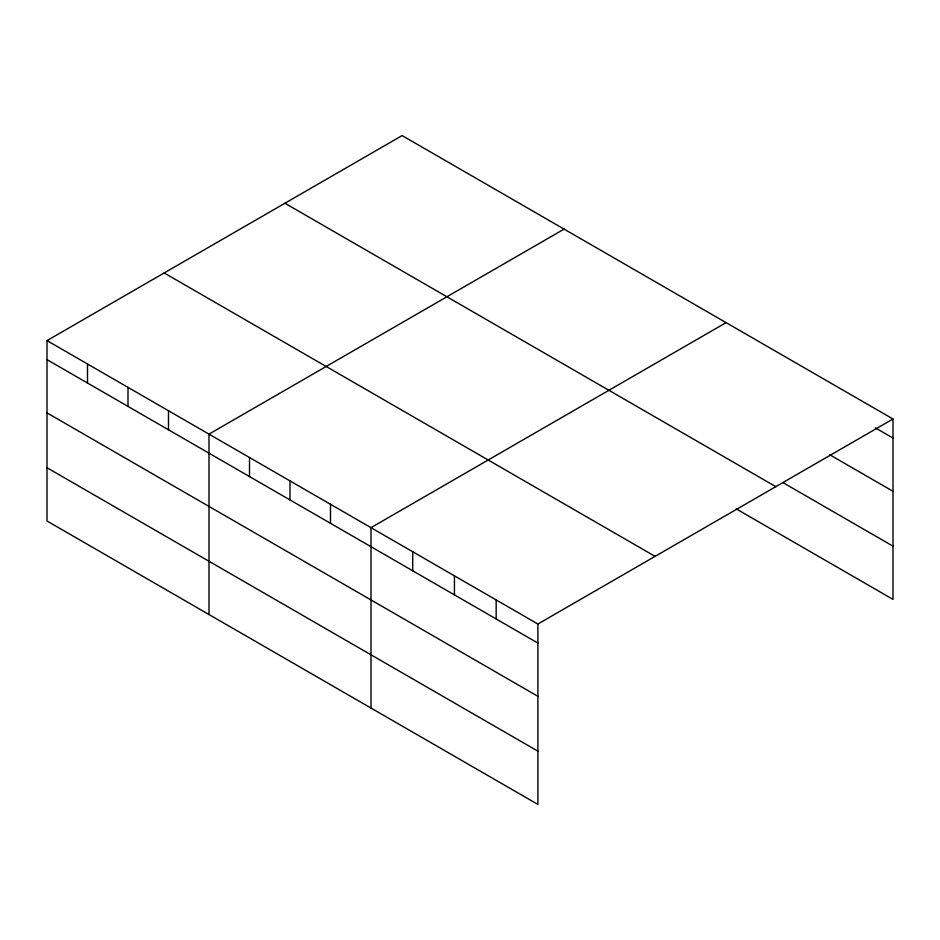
<?xml version="1.0" encoding="UTF-8"?>
<svg xmlns="http://www.w3.org/2000/svg" width="940" height="940" viewBox="0 0 940 940"><rect width="100%" height="100%" fill="white"/><g stroke="black" fill="none" stroke-linecap="round" stroke-linejoin="round"><path stroke-width="1.41" d="M47 340.609L537.891 624.019L537.891 804.417L47 520.995L47 340.609L402.109 135.583L893 419.005L893 599.391L736.208 508.869M564.094 229.113L208.997 434.127L208.997 614.525M726.091 322.643L370.995 527.657L370.995 708.055M537.891 624.019L893 419.005M875.293 427.818L893 438.04M829.773 454.784L893 491.291M782.996 482.631L893 546.152M284.914 203.24L775.817 486.662M164.183 272.953L655.086 556.363M47 359.644L537.891 643.054M47 412.883L537.891 696.305M47 467.744L537.891 751.166M496.167 599.932L496.167 618.966M454.443 575.844L454.443 594.879M412.719 551.745L412.719 570.78M330.492 504.275L330.492 523.31M289.99 480.892L289.99 499.927M249.5 457.51L249.5 476.545M168.495 410.745L168.495 429.78M127.993 387.374L127.993 406.397M87.502 363.991L87.502 383.027"/></g></svg>
